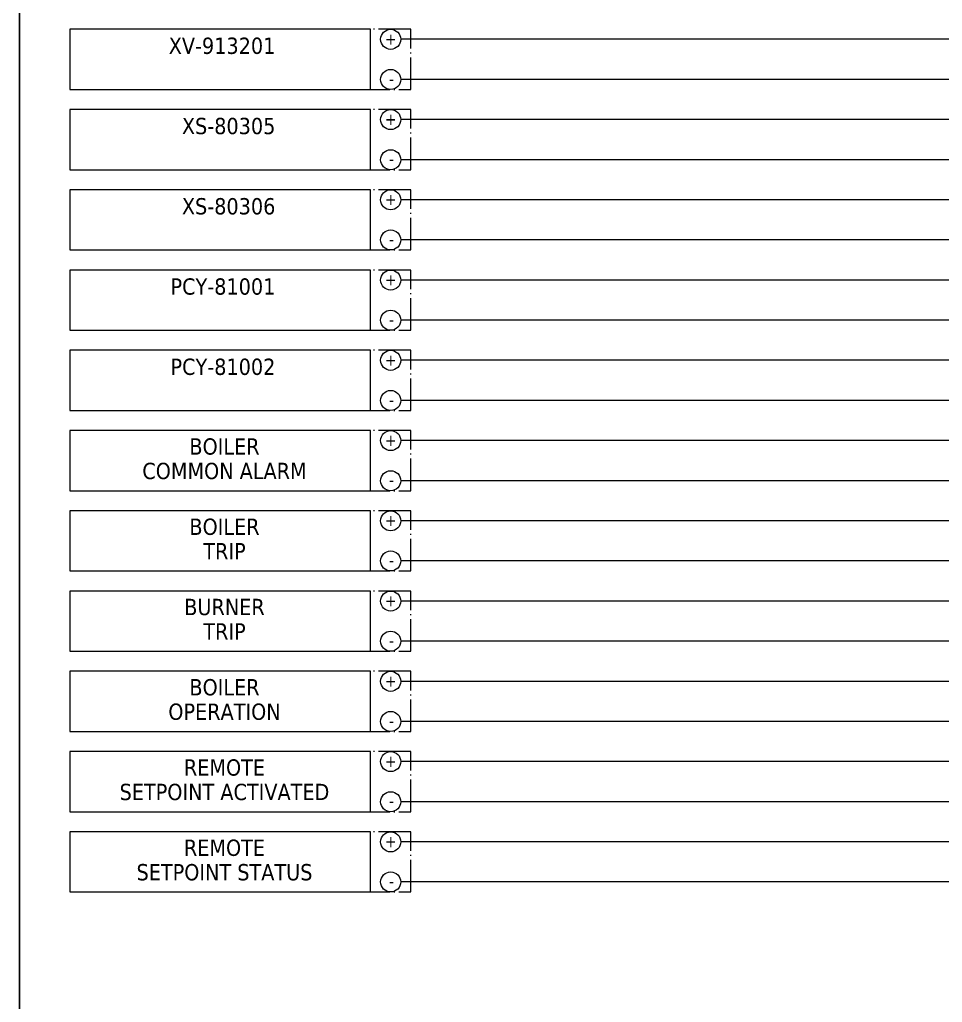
# Model space of a CAD drawing. Header units: millimetres. Extents: x 0 to 1792788, y -13 to 262234.
# Drawn here: x 0 to 92, y 101 to 199 of the extents above; entities that cross this region are included whole.
import ezdxf
from ezdxf.enums import TextEntityAlignment as Align

# ---------------------------------------------------------------- set-up
doc = ezdxf.new("R2010")
doc.units = ezdxf.units.MM
doc.linetypes.add('EPL_DASHDOT', pattern=[1, 0.8, -0.1, 0, -0.1])
for name, color, linetype, lineweight in [('EPLAN201', 7, 'Continuous', 35), ('EPLAN302', 5, 'Continuous', 25), ('EPLAN305', 5, 'Continuous', 25), ('EPLAN307', 134, 'EPL_DASHDOT', 25), ('EPLAN311', 7, 'Continuous', 25), ('EPLAN400', 5, 'Continuous', 35), ('EPLAN420', 7, 'Continuous', 35), ('EPLAN421', 5, 'Continuous', 35), ('EPLAN440', 73, 'Continuous', 35), ('EPLAN451', 7, 'Continuous', 35), ('EPLAN452', 7, 'Continuous', 35), ('EPLAN453', 7, 'Continuous', 35), ('EPLAN500', 7, 'Continuous', 35), ('EPLAN501', 7, 'Continuous', 35), ('EPLAN502', 7, 'Continuous', 35), ('EPLAN503', 7, 'Continuous', 35), ('EPLAN504', 7, 'Continuous', 35)]:
    doc.layers.add(name, color=color, linetype=linetype, lineweight=lineweight)
doc.styles.add('Tahoma', font='')
doc.styles.get('Tahoma').set_extended_font_data('Tahoma')

# ---------------------------------------------------------------- blocks, each defined once
blk = doc.blocks.new('EPLFRAME')
at = {"layer": 'EPLAN201', "linetype": 'Continuous', "lineweight": 35, "ltscale": 4}
blk.add_lwpolyline([(0, 0), (420, 0), (420, 297), (0, 297)], close=True, dxfattribs=at)
at = {"layer": 'EPLAN451', "color": 7, "style": 'Tahoma'}
for tag, p, height in [('14_10014', (101, 12), 2.257), ('14_10015', (185, 12), 2.257), ('14_10011', (101, 5), 2.257), ('14_10013', (332, 5), 1.625), ('14_10151', (73, 1), 1.625), ('14_10300', (415, 1), 1.625)]:
    blk.add_attdef(tag, p, '', height=height, dxfattribs=at)
blk.add_attdef('4_25020', text='', height=1.625, dxfattribs=at).set_placement((413, 1), align=Align.RIGHT)
at = {"layer": 'EPLAN452', "color": 7, "style": 'Tahoma'}
for tag, p, height in [('4_11041', (1, 17), 2.257), ('4_11071[1]', (1, 13), 1.625), ('4_11074[1]', (21, 13), 1.625), ('4_11070[1]', (41, 13), 1.625), ('4_11024', (73, 13), 1.625), ('4_11011', (231, 12), 2.257), ('4_11030', (301, 12), 2.257), ('4_20132_1001', (374, 13), 1.625), ('4_11071[2]', (1, 9), 1.625), ('4_11074[2]', (21, 9), 1.625), ('4_11070[2]', (41, 9), 1.625), ('4_11022', (73, 9), 1.625), ('4_20134_1001', (374, 9), 1.625), ('4_11071[3]', (1, 5), 1.625), ('4_11074[3]', (21, 5), 1.625), ('4_11070[3]', (41, 5), 1.625), ('4_11080', (73, 5), 1.625), ('4_11059', (301, 5), 1.625)]:
    blk.add_attdef(tag, p, '', height=height, dxfattribs=at)
for tag, height, p in [('4_11040', 2.257, (419, 17)), ('4_11000', 1.625, (419, 5)), ('4_11085', 1.625, (141, 1)), ('4_11086', 1.625, (183, 1))]:
    blk.add_attdef(tag, text='', height=height, dxfattribs=at).set_placement(p, align=Align.RIGHT)
at = {"layer": 'EPLAN453', "color": 7, "style": 'Tahoma'}
for tag, p in [('53_19005_1', (21, 293)), ('53_19005', (63, 293)), ('53_19005_8', (105, 293)), ('53_19005_6', (147, 293)), ('53_19005_7', (189, 293)), ('53_19005_9', (231, 293)), ('53_19005_3', (273, 293)), ('53_19005_2', (315, 293)), ('53_19005_4', (357, 293)), ('53_19005_5', (399, 293))]:
    blk.add_attdef(tag, text='', height=1.355, dxfattribs=at).set_placement(p, align=Align.BOTTOM_CENTER)
blk = doc.blocks.new('EPLSYM_LibrarySPECIAL_Symbol17_Variant3_Placement1')
at = {"layer": 'EPLAN302', "lineweight": 25, "ltscale": 4}
blk.add_line((4, 0), (1, 0), dxfattribs=at)
blk.add_circle((0, 0), 1, dxfattribs=at)
at = {"layer": 'EPLAN420', "color": 7, "style": 'Tahoma'}
blk.add_attdef('17_20036', text='', height=1.6254, dxfattribs=at).set_placement((-1.5, -0.16254), align=Align.MIDDLE_RIGHT)
at = {"layer": 'EPLAN421', "color": 5, "style": 'Tahoma'}
blk.add_attdef('17_20039', text='', height=1.1739, dxfattribs=at).set_placement((3, 1), align=Align.BOTTOM_RIGHT)
blk = doc.blocks.new('EPLSYM_LibrarySPECIAL_Symbol0_Variant0_Placement1_32')
at = {"layer": 'EPLAN305', "lineweight": 25, "ltscale": 4}
blk.add_lwpolyline([(0, -6), (30, -6), (30, 0), (0, 0)], close=True, dxfattribs=at)
at = {"layer": 'EPLAN440', "color": 73, "style": 'Tahoma'}
blk.add_attdef('17_20300', text='', height=1.6254, dxfattribs=at).set_placement((-1.5, -4.57508), align=Align.TOP_RIGHT)
at = {"layer": 'EPLAN500', "color": 7, "style": 'Tahoma'}
blk.add_attdef('17_20027', text='', height=1.6254, dxfattribs=at).set_placement((-1.5, -7.27508), align=Align.TOP_RIGHT)
at = {"layer": 'EPLAN501', "color": 7, "style": 'Tahoma'}
blk.add_attdef('17_20011', text='', height=1.6254, dxfattribs=at).set_placement((-1.5, -12.67508), align=Align.TOP_RIGHT)
at = {"layer": 'EPLAN502', "color": 7, "style": 'Tahoma'}
blk.add_attdef('17_20025', text='', height=1.6254, dxfattribs=at).set_placement((-1.5, -15.37508), align=Align.TOP_RIGHT)
at = {"layer": 'EPLAN503', "color": 7, "style": 'Tahoma'}
blk.add_attdef('17_20024', text='', height=1.6254, dxfattribs=at).set_placement((-1.5, -18.07508), align=Align.TOP_RIGHT)
at = {"layer": 'EPLAN504', "color": 7, "style": 'Tahoma'}
blk.add_attdef('17_20901[1]', text='', height=1.6254, dxfattribs=at).set_placement((-1.5, -9.97508), align=Align.TOP_RIGHT)
blk = doc.blocks.new('EPLSYM_LibrarySPECIAL_Symbol2_Variant0_Placement1_32')
at = {"layer": 'EPLAN307', "lineweight": 25, "ltscale": 4}
blk.add_lwpolyline([(0, -6), (34, -6), (34, 0), (0, 0)], close=True, dxfattribs=at)
at = {"layer": 'EPLAN400', "color": 5, "style": 'Tahoma'}
blk.add_attdef('88_20010', text='', height=2.2575, dxfattribs=at).set_placement((-1.5, -0.9515), align=Align.TOP_RIGHT)
at = {"layer": 'EPLAN500', "color": 7, "style": 'Tahoma'}
blk.add_attdef('88_20027', text='', height=1.6254, dxfattribs=at).set_placement((-1.5, -4.57508), align=Align.TOP_RIGHT)
at = {"layer": 'EPLAN501', "color": 7, "style": 'Tahoma'}
blk.add_attdef('88_20011', text='', height=1.6254, dxfattribs=at).set_placement((-1.5, -9.97508), align=Align.TOP_RIGHT)
at = {"layer": 'EPLAN502', "color": 7, "style": 'Tahoma'}
blk.add_attdef('88_20025', text='', height=1.6254, dxfattribs=at).set_placement((-1.5, -12.67508), align=Align.TOP_RIGHT)
at = {"layer": 'EPLAN503', "color": 7, "style": 'Tahoma'}
blk.add_attdef('88_20024', text='', height=1.6254, dxfattribs=at).set_placement((-1.5, -15.37508), align=Align.TOP_RIGHT)
at = {"layer": 'EPLAN504', "color": 7, "style": 'Tahoma'}
blk.add_attdef('88_20901[1]', text='', height=1.6254, dxfattribs=at).set_placement((-1.5, -7.27508), align=Align.TOP_RIGHT)
blk = doc.blocks.new('EPLSYM_LibrarySPECIAL_Symbol0_Variant0_Placement1_33')
at = {"layer": 'EPLAN305', "lineweight": 25, "ltscale": 4}
blk.add_lwpolyline([(0, -6), (30, -6), (30, 0), (0, 0)], close=True, dxfattribs=at)
at = {"layer": 'EPLAN440', "color": 73, "style": 'Tahoma'}
blk.add_attdef('17_20300', text='', height=1.6254, dxfattribs=at).set_placement((-1.5, -4.57508), align=Align.TOP_RIGHT)
at = {"layer": 'EPLAN500', "color": 7, "style": 'Tahoma'}
blk.add_attdef('17_20027', text='', height=1.6254, dxfattribs=at).set_placement((-1.5, -7.27508), align=Align.TOP_RIGHT)
at = {"layer": 'EPLAN501', "color": 7, "style": 'Tahoma'}
blk.add_attdef('17_20011', text='', height=1.6254, dxfattribs=at).set_placement((-1.5, -12.67508), align=Align.TOP_RIGHT)
at = {"layer": 'EPLAN502', "color": 7, "style": 'Tahoma'}
blk.add_attdef('17_20025', text='', height=1.6254, dxfattribs=at).set_placement((-1.5, -15.37508), align=Align.TOP_RIGHT)
at = {"layer": 'EPLAN503', "color": 7, "style": 'Tahoma'}
blk.add_attdef('17_20024', text='', height=1.6254, dxfattribs=at).set_placement((-1.5, -18.07508), align=Align.TOP_RIGHT)
at = {"layer": 'EPLAN504', "color": 7, "style": 'Tahoma'}
blk.add_attdef('17_20901[1]', text='', height=1.6254, dxfattribs=at).set_placement((-1.5, -9.97508), align=Align.TOP_RIGHT)
blk = doc.blocks.new('EPLSYM_LibrarySPECIAL_Symbol2_Variant0_Placement1_33')
at = {"layer": 'EPLAN307', "lineweight": 25, "ltscale": 4}
blk.add_lwpolyline([(0, -6), (34, -6), (34, 0), (0, 0)], close=True, dxfattribs=at)
at = {"layer": 'EPLAN400', "color": 5, "style": 'Tahoma'}
blk.add_attdef('88_20010', text='', height=2.2575, dxfattribs=at).set_placement((-1.5, -0.9515), align=Align.TOP_RIGHT)
at = {"layer": 'EPLAN500', "color": 7, "style": 'Tahoma'}
blk.add_attdef('88_20027', text='', height=1.6254, dxfattribs=at).set_placement((-1.5, -4.57508), align=Align.TOP_RIGHT)
at = {"layer": 'EPLAN501', "color": 7, "style": 'Tahoma'}
blk.add_attdef('88_20011', text='', height=1.6254, dxfattribs=at).set_placement((-1.5, -9.97508), align=Align.TOP_RIGHT)
at = {"layer": 'EPLAN502', "color": 7, "style": 'Tahoma'}
blk.add_attdef('88_20025', text='', height=1.6254, dxfattribs=at).set_placement((-1.5, -12.67508), align=Align.TOP_RIGHT)
at = {"layer": 'EPLAN503', "color": 7, "style": 'Tahoma'}
blk.add_attdef('88_20024', text='', height=1.6254, dxfattribs=at).set_placement((-1.5, -15.37508), align=Align.TOP_RIGHT)
at = {"layer": 'EPLAN504', "color": 7, "style": 'Tahoma'}
blk.add_attdef('88_20901[1]', text='', height=1.6254, dxfattribs=at).set_placement((-1.5, -7.27508), align=Align.TOP_RIGHT)
blk = doc.blocks.new('EPLSYM_LibrarySPECIAL_Symbol0_Variant0_Placement1_34')
at = {"layer": 'EPLAN305', "lineweight": 25, "ltscale": 4}
blk.add_lwpolyline([(0, -6), (30, -6), (30, 0), (0, 0)], close=True, dxfattribs=at)
at = {"layer": 'EPLAN440', "color": 73, "style": 'Tahoma'}
blk.add_attdef('17_20300', text='', height=1.6254, dxfattribs=at).set_placement((-1.5, -4.57508), align=Align.TOP_RIGHT)
at = {"layer": 'EPLAN500', "color": 7, "style": 'Tahoma'}
blk.add_attdef('17_20027', text='', height=1.6254, dxfattribs=at).set_placement((-1.5, -7.27508), align=Align.TOP_RIGHT)
at = {"layer": 'EPLAN501', "color": 7, "style": 'Tahoma'}
blk.add_attdef('17_20011', text='', height=1.6254, dxfattribs=at).set_placement((-1.5, -12.67508), align=Align.TOP_RIGHT)
at = {"layer": 'EPLAN502', "color": 7, "style": 'Tahoma'}
blk.add_attdef('17_20025', text='', height=1.6254, dxfattribs=at).set_placement((-1.5, -15.37508), align=Align.TOP_RIGHT)
at = {"layer": 'EPLAN503', "color": 7, "style": 'Tahoma'}
blk.add_attdef('17_20024', text='', height=1.6254, dxfattribs=at).set_placement((-1.5, -18.07508), align=Align.TOP_RIGHT)
at = {"layer": 'EPLAN504', "color": 7, "style": 'Tahoma'}
blk.add_attdef('17_20901[1]', text='', height=1.6254, dxfattribs=at).set_placement((-1.5, -9.97508), align=Align.TOP_RIGHT)
blk = doc.blocks.new('EPLSYM_LibrarySPECIAL_Symbol2_Variant0_Placement1_34')
at = {"layer": 'EPLAN307', "lineweight": 25, "ltscale": 4}
blk.add_lwpolyline([(0, -6), (34, -6), (34, 0), (0, 0)], close=True, dxfattribs=at)
at = {"layer": 'EPLAN400', "color": 5, "style": 'Tahoma'}
blk.add_attdef('88_20010', text='', height=2.2575, dxfattribs=at).set_placement((-1.5, -0.9515), align=Align.TOP_RIGHT)
at = {"layer": 'EPLAN500', "color": 7, "style": 'Tahoma'}
blk.add_attdef('88_20027', text='', height=1.6254, dxfattribs=at).set_placement((-1.5, -4.57508), align=Align.TOP_RIGHT)
at = {"layer": 'EPLAN501', "color": 7, "style": 'Tahoma'}
blk.add_attdef('88_20011', text='', height=1.6254, dxfattribs=at).set_placement((-1.5, -9.97508), align=Align.TOP_RIGHT)
at = {"layer": 'EPLAN502', "color": 7, "style": 'Tahoma'}
blk.add_attdef('88_20025', text='', height=1.6254, dxfattribs=at).set_placement((-1.5, -12.67508), align=Align.TOP_RIGHT)
at = {"layer": 'EPLAN503', "color": 7, "style": 'Tahoma'}
blk.add_attdef('88_20024', text='', height=1.6254, dxfattribs=at).set_placement((-1.5, -15.37508), align=Align.TOP_RIGHT)
at = {"layer": 'EPLAN504', "color": 7, "style": 'Tahoma'}
blk.add_attdef('88_20901[1]', text='', height=1.6254, dxfattribs=at).set_placement((-1.5, -7.27508), align=Align.TOP_RIGHT)
blk = doc.blocks.new('EPLSYM_LibrarySPECIAL_Symbol0_Variant0_Placement1_35')
at = {"layer": 'EPLAN305', "lineweight": 25, "ltscale": 4}
blk.add_lwpolyline([(0, -6), (30, -6), (30, 0), (0, 0)], close=True, dxfattribs=at)
at = {"layer": 'EPLAN440', "color": 73, "style": 'Tahoma'}
blk.add_attdef('17_20300', text='', height=1.6254, dxfattribs=at).set_placement((-1.5, -4.57508), align=Align.TOP_RIGHT)
at = {"layer": 'EPLAN500', "color": 7, "style": 'Tahoma'}
blk.add_attdef('17_20027', text='', height=1.6254, dxfattribs=at).set_placement((-1.5, -7.27508), align=Align.TOP_RIGHT)
at = {"layer": 'EPLAN501', "color": 7, "style": 'Tahoma'}
blk.add_attdef('17_20011', text='', height=1.6254, dxfattribs=at).set_placement((-1.5, -12.83762), align=Align.TOP_CENTER)
at = {"layer": 'EPLAN502', "color": 7, "style": 'Tahoma'}
blk.add_attdef('17_20025', text='', height=1.6254, dxfattribs=at).set_placement((-1.5, -15.37508), align=Align.TOP_RIGHT)
at = {"layer": 'EPLAN503', "color": 7, "style": 'Tahoma'}
blk.add_attdef('17_20024', text='', height=1.6254, dxfattribs=at).set_placement((-1.5, -18.07508), align=Align.TOP_RIGHT)
at = {"layer": 'EPLAN504', "color": 7, "style": 'Tahoma'}
blk.add_attdef('17_20901[1]', text='', height=1.6254, dxfattribs=at).set_placement((-1.5, -9.97508), align=Align.TOP_RIGHT)
blk = doc.blocks.new('EPLSYM_LibrarySPECIAL_Symbol2_Variant0_Placement1_35')
at = {"layer": 'EPLAN307', "lineweight": 25, "ltscale": 4}
blk.add_lwpolyline([(0, -6), (34, -6), (34, 0), (0, 0)], close=True, dxfattribs=at)
at = {"layer": 'EPLAN400', "color": 5, "style": 'Tahoma'}
blk.add_attdef('88_20010', text='', height=2.2575, dxfattribs=at).set_placement((-1.5, -0.9515), align=Align.TOP_RIGHT)
at = {"layer": 'EPLAN500', "color": 7, "style": 'Tahoma'}
blk.add_attdef('88_20027', text='', height=1.6254, dxfattribs=at).set_placement((-1.5, -4.57508), align=Align.TOP_RIGHT)
at = {"layer": 'EPLAN501', "color": 7, "style": 'Tahoma'}
blk.add_attdef('88_20011', text='', height=1.6254, dxfattribs=at).set_placement((-1.5, -9.97508), align=Align.TOP_RIGHT)
at = {"layer": 'EPLAN502', "color": 7, "style": 'Tahoma'}
blk.add_attdef('88_20025', text='', height=1.6254, dxfattribs=at).set_placement((-1.5, -12.67508), align=Align.TOP_RIGHT)
at = {"layer": 'EPLAN503', "color": 7, "style": 'Tahoma'}
blk.add_attdef('88_20024', text='', height=1.6254, dxfattribs=at).set_placement((-1.5, -15.37508), align=Align.TOP_RIGHT)
at = {"layer": 'EPLAN504', "color": 7, "style": 'Tahoma'}
blk.add_attdef('88_20901[1]', text='', height=1.6254, dxfattribs=at).set_placement((-1.5, -7.27508), align=Align.TOP_RIGHT)
blk = doc.blocks.new('EPLSYM_LibrarySPECIAL_Symbol0_Variant0_Placement1_36')
at = {"layer": 'EPLAN305', "lineweight": 25, "ltscale": 4}
blk.add_lwpolyline([(0, -6), (30, -6), (30, 0), (0, 0)], close=True, dxfattribs=at)
at = {"layer": 'EPLAN440', "color": 73, "style": 'Tahoma'}
blk.add_attdef('17_20300', text='', height=1.6254, dxfattribs=at).set_placement((-1.5, -4.57508), align=Align.TOP_RIGHT)
at = {"layer": 'EPLAN500', "color": 7, "style": 'Tahoma'}
blk.add_attdef('17_20027', text='', height=1.6254, dxfattribs=at).set_placement((-1.5, -7.27508), align=Align.TOP_RIGHT)
at = {"layer": 'EPLAN501', "color": 7, "style": 'Tahoma'}
blk.add_attdef('17_20011', text='', height=1.6254, dxfattribs=at).set_placement((-1.5, -12.83762), align=Align.TOP_CENTER)
at = {"layer": 'EPLAN502', "color": 7, "style": 'Tahoma'}
blk.add_attdef('17_20025', text='', height=1.6254, dxfattribs=at).set_placement((-1.5, -15.37508), align=Align.TOP_RIGHT)
at = {"layer": 'EPLAN503', "color": 7, "style": 'Tahoma'}
blk.add_attdef('17_20024', text='', height=1.6254, dxfattribs=at).set_placement((-1.5, -18.07508), align=Align.TOP_RIGHT)
at = {"layer": 'EPLAN504', "color": 7, "style": 'Tahoma'}
blk.add_attdef('17_20901[1]', text='', height=1.6254, dxfattribs=at).set_placement((-1.5, -9.97508), align=Align.TOP_RIGHT)
blk = doc.blocks.new('EPLSYM_LibrarySPECIAL_Symbol2_Variant0_Placement1_36')
at = {"layer": 'EPLAN307', "lineweight": 25, "ltscale": 4}
blk.add_lwpolyline([(0, -6), (34, -6), (34, 0), (0, 0)], close=True, dxfattribs=at)
at = {"layer": 'EPLAN400', "color": 5, "style": 'Tahoma'}
blk.add_attdef('88_20010', text='', height=2.2575, dxfattribs=at).set_placement((-1.5, -0.9515), align=Align.TOP_RIGHT)
at = {"layer": 'EPLAN500', "color": 7, "style": 'Tahoma'}
blk.add_attdef('88_20027', text='', height=1.6254, dxfattribs=at).set_placement((-1.5, -4.57508), align=Align.TOP_RIGHT)
at = {"layer": 'EPLAN501', "color": 7, "style": 'Tahoma'}
blk.add_attdef('88_20011', text='', height=1.6254, dxfattribs=at).set_placement((-1.5, -9.97508), align=Align.TOP_RIGHT)
at = {"layer": 'EPLAN502', "color": 7, "style": 'Tahoma'}
blk.add_attdef('88_20025', text='', height=1.6254, dxfattribs=at).set_placement((-1.5, -12.67508), align=Align.TOP_RIGHT)
at = {"layer": 'EPLAN503', "color": 7, "style": 'Tahoma'}
blk.add_attdef('88_20024', text='', height=1.6254, dxfattribs=at).set_placement((-1.5, -15.37508), align=Align.TOP_RIGHT)
at = {"layer": 'EPLAN504', "color": 7, "style": 'Tahoma'}
blk.add_attdef('88_20901[1]', text='', height=1.6254, dxfattribs=at).set_placement((-1.5, -7.27508), align=Align.TOP_RIGHT)
blk = doc.blocks.new('EPLSYM_LibrarySPECIAL_Symbol0_Variant0_Placement1_37')
at = {"layer": 'EPLAN305', "lineweight": 25, "ltscale": 4}
blk.add_lwpolyline([(0, -6), (30, -6), (30, 0), (0, 0)], close=True, dxfattribs=at)
at = {"layer": 'EPLAN440', "color": 73, "style": 'Tahoma'}
blk.add_attdef('17_20300', text='', height=1.6254, dxfattribs=at).set_placement((-1.5, -4.57508), align=Align.TOP_RIGHT)
at = {"layer": 'EPLAN500', "color": 7, "style": 'Tahoma'}
blk.add_attdef('17_20027', text='', height=1.6254, dxfattribs=at).set_placement((-1.5, -7.27508), align=Align.TOP_RIGHT)
at = {"layer": 'EPLAN501', "color": 7, "style": 'Tahoma'}
blk.add_attdef('17_20011', text='', height=1.6254, dxfattribs=at).set_placement((-1.5, -12.83762), align=Align.TOP_CENTER)
at = {"layer": 'EPLAN502', "color": 7, "style": 'Tahoma'}
blk.add_attdef('17_20025', text='', height=1.6254, dxfattribs=at).set_placement((-1.5, -15.37508), align=Align.TOP_RIGHT)
at = {"layer": 'EPLAN503', "color": 7, "style": 'Tahoma'}
blk.add_attdef('17_20024', text='', height=1.6254, dxfattribs=at).set_placement((-1.5, -18.07508), align=Align.TOP_RIGHT)
at = {"layer": 'EPLAN504', "color": 7, "style": 'Tahoma'}
blk.add_attdef('17_20901[1]', text='', height=1.6254, dxfattribs=at).set_placement((-1.5, -9.97508), align=Align.TOP_RIGHT)
blk = doc.blocks.new('EPLSYM_LibrarySPECIAL_Symbol2_Variant0_Placement1_37')
at = {"layer": 'EPLAN307', "lineweight": 25, "ltscale": 4}
blk.add_lwpolyline([(0, -6), (34, -6), (34, 0), (0, 0)], close=True, dxfattribs=at)
at = {"layer": 'EPLAN400', "color": 5, "style": 'Tahoma'}
blk.add_attdef('88_20010', text='', height=2.2575, dxfattribs=at).set_placement((-1.5, -0.9515), align=Align.TOP_RIGHT)
at = {"layer": 'EPLAN500', "color": 7, "style": 'Tahoma'}
blk.add_attdef('88_20027', text='', height=1.6254, dxfattribs=at).set_placement((-1.5, -4.57508), align=Align.TOP_RIGHT)
at = {"layer": 'EPLAN501', "color": 7, "style": 'Tahoma'}
blk.add_attdef('88_20011', text='', height=1.6254, dxfattribs=at).set_placement((-1.5, -9.97508), align=Align.TOP_RIGHT)
at = {"layer": 'EPLAN502', "color": 7, "style": 'Tahoma'}
blk.add_attdef('88_20025', text='', height=1.6254, dxfattribs=at).set_placement((-1.5, -12.67508), align=Align.TOP_RIGHT)
at = {"layer": 'EPLAN503', "color": 7, "style": 'Tahoma'}
blk.add_attdef('88_20024', text='', height=1.6254, dxfattribs=at).set_placement((-1.5, -15.37508), align=Align.TOP_RIGHT)
at = {"layer": 'EPLAN504', "color": 7, "style": 'Tahoma'}
blk.add_attdef('88_20901[1]', text='', height=1.6254, dxfattribs=at).set_placement((-1.5, -7.27508), align=Align.TOP_RIGHT)
blk = doc.blocks.new('EPLSYM_LibrarySPECIAL_Symbol0_Variant0_Placement1_38')
at = {"layer": 'EPLAN305', "lineweight": 25, "ltscale": 4}
blk.add_lwpolyline([(0, -6), (30, -6), (30, 0), (0, 0)], close=True, dxfattribs=at)
at = {"layer": 'EPLAN440', "color": 73, "style": 'Tahoma'}
blk.add_attdef('17_20300', text='', height=1.6254, dxfattribs=at).set_placement((-1.5, -4.57508), align=Align.TOP_RIGHT)
at = {"layer": 'EPLAN500', "color": 7, "style": 'Tahoma'}
blk.add_attdef('17_20027', text='', height=1.6254, dxfattribs=at).set_placement((-1.5, -7.27508), align=Align.TOP_RIGHT)
at = {"layer": 'EPLAN501', "color": 7, "style": 'Tahoma'}
blk.add_attdef('17_20011', text='', height=1.6254, dxfattribs=at).set_placement((-1.5, -12.83762), align=Align.TOP_CENTER)
at = {"layer": 'EPLAN502', "color": 7, "style": 'Tahoma'}
blk.add_attdef('17_20025', text='', height=1.6254, dxfattribs=at).set_placement((-1.5, -15.37508), align=Align.TOP_RIGHT)
at = {"layer": 'EPLAN503', "color": 7, "style": 'Tahoma'}
blk.add_attdef('17_20024', text='', height=1.6254, dxfattribs=at).set_placement((-1.5, -18.07508), align=Align.TOP_RIGHT)
at = {"layer": 'EPLAN504', "color": 7, "style": 'Tahoma'}
blk.add_attdef('17_20901[1]', text='', height=1.6254, dxfattribs=at).set_placement((-1.5, -9.97508), align=Align.TOP_RIGHT)
blk = doc.blocks.new('EPLSYM_LibrarySPECIAL_Symbol2_Variant0_Placement1_38')
at = {"layer": 'EPLAN307', "lineweight": 25, "ltscale": 4}
blk.add_lwpolyline([(0, -6), (34, -6), (34, 0), (0, 0)], close=True, dxfattribs=at)
at = {"layer": 'EPLAN400', "color": 5, "style": 'Tahoma'}
blk.add_attdef('88_20010', text='', height=2.2575, dxfattribs=at).set_placement((-1.5, -0.9515), align=Align.TOP_RIGHT)
at = {"layer": 'EPLAN500', "color": 7, "style": 'Tahoma'}
blk.add_attdef('88_20027', text='', height=1.6254, dxfattribs=at).set_placement((-1.5, -4.57508), align=Align.TOP_RIGHT)
at = {"layer": 'EPLAN501', "color": 7, "style": 'Tahoma'}
blk.add_attdef('88_20011', text='', height=1.6254, dxfattribs=at).set_placement((-1.5, -9.97508), align=Align.TOP_RIGHT)
at = {"layer": 'EPLAN502', "color": 7, "style": 'Tahoma'}
blk.add_attdef('88_20025', text='', height=1.6254, dxfattribs=at).set_placement((-1.5, -12.67508), align=Align.TOP_RIGHT)
at = {"layer": 'EPLAN503', "color": 7, "style": 'Tahoma'}
blk.add_attdef('88_20024', text='', height=1.6254, dxfattribs=at).set_placement((-1.5, -15.37508), align=Align.TOP_RIGHT)
at = {"layer": 'EPLAN504', "color": 7, "style": 'Tahoma'}
blk.add_attdef('88_20901[1]', text='', height=1.6254, dxfattribs=at).set_placement((-1.5, -7.27508), align=Align.TOP_RIGHT)
blk = doc.blocks.new('EPLSYM_LibrarySPECIAL_Symbol0_Variant0_Placement1_39')
at = {"layer": 'EPLAN305', "lineweight": 25, "ltscale": 4}
blk.add_lwpolyline([(0, -6), (30, -6), (30, 0), (0, 0)], close=True, dxfattribs=at)
at = {"layer": 'EPLAN440', "color": 73, "style": 'Tahoma'}
blk.add_attdef('17_20300', text='', height=1.6254, dxfattribs=at).set_placement((-1.5, -4.57508), align=Align.TOP_RIGHT)
at = {"layer": 'EPLAN500', "color": 7, "style": 'Tahoma'}
blk.add_attdef('17_20027', text='', height=1.6254, dxfattribs=at).set_placement((-1.5, -7.27508), align=Align.TOP_RIGHT)
at = {"layer": 'EPLAN501', "color": 7, "style": 'Tahoma'}
blk.add_attdef('17_20011', text='', height=1.6254, dxfattribs=at).set_placement((-1.5, -12.83762), align=Align.TOP_CENTER)
at = {"layer": 'EPLAN502', "color": 7, "style": 'Tahoma'}
blk.add_attdef('17_20025', text='', height=1.6254, dxfattribs=at).set_placement((-1.5, -15.37508), align=Align.TOP_RIGHT)
at = {"layer": 'EPLAN503', "color": 7, "style": 'Tahoma'}
blk.add_attdef('17_20024', text='', height=1.6254, dxfattribs=at).set_placement((-1.5, -18.07508), align=Align.TOP_RIGHT)
at = {"layer": 'EPLAN504', "color": 7, "style": 'Tahoma'}
blk.add_attdef('17_20901[1]', text='', height=1.6254, dxfattribs=at).set_placement((-1.5, -9.97508), align=Align.TOP_RIGHT)
blk = doc.blocks.new('EPLSYM_LibrarySPECIAL_Symbol2_Variant0_Placement1_39')
at = {"layer": 'EPLAN307', "lineweight": 25, "ltscale": 4}
blk.add_lwpolyline([(0, -6), (34, -6), (34, 0), (0, 0)], close=True, dxfattribs=at)
at = {"layer": 'EPLAN400', "color": 5, "style": 'Tahoma'}
blk.add_attdef('88_20010', text='', height=2.2575, dxfattribs=at).set_placement((-1.5, -0.9515), align=Align.TOP_RIGHT)
at = {"layer": 'EPLAN500', "color": 7, "style": 'Tahoma'}
blk.add_attdef('88_20027', text='', height=1.6254, dxfattribs=at).set_placement((-1.5, -4.57508), align=Align.TOP_RIGHT)
at = {"layer": 'EPLAN501', "color": 7, "style": 'Tahoma'}
blk.add_attdef('88_20011', text='', height=1.6254, dxfattribs=at).set_placement((-1.5, -9.97508), align=Align.TOP_RIGHT)
at = {"layer": 'EPLAN502', "color": 7, "style": 'Tahoma'}
blk.add_attdef('88_20025', text='', height=1.6254, dxfattribs=at).set_placement((-1.5, -12.67508), align=Align.TOP_RIGHT)
at = {"layer": 'EPLAN503', "color": 7, "style": 'Tahoma'}
blk.add_attdef('88_20024', text='', height=1.6254, dxfattribs=at).set_placement((-1.5, -15.37508), align=Align.TOP_RIGHT)
at = {"layer": 'EPLAN504', "color": 7, "style": 'Tahoma'}
blk.add_attdef('88_20901[1]', text='', height=1.6254, dxfattribs=at).set_placement((-1.5, -7.27508), align=Align.TOP_RIGHT)
blk = doc.blocks.new('EPLSYM_LibrarySPECIAL_Symbol0_Variant0_Placement1_40')
at = {"layer": 'EPLAN305', "lineweight": 25, "ltscale": 4}
blk.add_lwpolyline([(0, -6), (30, -6), (30, 0), (0, 0)], close=True, dxfattribs=at)
at = {"layer": 'EPLAN440', "color": 73, "style": 'Tahoma'}
blk.add_attdef('17_20300', text='', height=1.6254, dxfattribs=at).set_placement((-1.5, -4.57508), align=Align.TOP_RIGHT)
at = {"layer": 'EPLAN500', "color": 7, "style": 'Tahoma'}
blk.add_attdef('17_20027', text='', height=1.6254, dxfattribs=at).set_placement((-1.5, -7.27508), align=Align.TOP_RIGHT)
at = {"layer": 'EPLAN501', "color": 7, "style": 'Tahoma'}
blk.add_attdef('17_20011', text='', height=1.6254, dxfattribs=at).set_placement((-1.5, -12.83762), align=Align.TOP_CENTER)
at = {"layer": 'EPLAN502', "color": 7, "style": 'Tahoma'}
blk.add_attdef('17_20025', text='', height=1.6254, dxfattribs=at).set_placement((-1.5, -15.37508), align=Align.TOP_RIGHT)
at = {"layer": 'EPLAN503', "color": 7, "style": 'Tahoma'}
blk.add_attdef('17_20024', text='', height=1.6254, dxfattribs=at).set_placement((-1.5, -18.07508), align=Align.TOP_RIGHT)
at = {"layer": 'EPLAN504', "color": 7, "style": 'Tahoma'}
blk.add_attdef('17_20901[1]', text='', height=1.6254, dxfattribs=at).set_placement((-1.5, -9.97508), align=Align.TOP_RIGHT)
blk = doc.blocks.new('EPLSYM_LibrarySPECIAL_Symbol2_Variant0_Placement1_40')
at = {"layer": 'EPLAN307', "lineweight": 25, "ltscale": 4}
blk.add_lwpolyline([(0, -6), (34, -6), (34, 0), (0, 0)], close=True, dxfattribs=at)
at = {"layer": 'EPLAN400', "color": 5, "style": 'Tahoma'}
blk.add_attdef('88_20010', text='', height=2.2575, dxfattribs=at).set_placement((-1.5, -0.9515), align=Align.TOP_RIGHT)
at = {"layer": 'EPLAN500', "color": 7, "style": 'Tahoma'}
blk.add_attdef('88_20027', text='', height=1.6254, dxfattribs=at).set_placement((-1.5, -4.57508), align=Align.TOP_RIGHT)
at = {"layer": 'EPLAN501', "color": 7, "style": 'Tahoma'}
blk.add_attdef('88_20011', text='', height=1.6254, dxfattribs=at).set_placement((-1.5, -9.97508), align=Align.TOP_RIGHT)
at = {"layer": 'EPLAN502', "color": 7, "style": 'Tahoma'}
blk.add_attdef('88_20025', text='', height=1.6254, dxfattribs=at).set_placement((-1.5, -12.67508), align=Align.TOP_RIGHT)
at = {"layer": 'EPLAN503', "color": 7, "style": 'Tahoma'}
blk.add_attdef('88_20024', text='', height=1.6254, dxfattribs=at).set_placement((-1.5, -15.37508), align=Align.TOP_RIGHT)
at = {"layer": 'EPLAN504', "color": 7, "style": 'Tahoma'}
blk.add_attdef('88_20901[1]', text='', height=1.6254, dxfattribs=at).set_placement((-1.5, -7.27508), align=Align.TOP_RIGHT)
blk = doc.blocks.new('EPLSYM_LibrarySPECIAL_Symbol0_Variant0_Placement1_41')
at = {"layer": 'EPLAN305', "lineweight": 25, "ltscale": 4}
blk.add_lwpolyline([(0, -6), (30, -6), (30, 0), (0, 0)], close=True, dxfattribs=at)
at = {"layer": 'EPLAN440', "color": 73, "style": 'Tahoma'}
blk.add_attdef('17_20300', text='', height=1.6254, dxfattribs=at).set_placement((-1.5, -4.57508), align=Align.TOP_RIGHT)
at = {"layer": 'EPLAN500', "color": 7, "style": 'Tahoma'}
blk.add_attdef('17_20027', text='', height=1.6254, dxfattribs=at).set_placement((-1.5, -7.27508), align=Align.TOP_RIGHT)
at = {"layer": 'EPLAN501', "color": 7, "style": 'Tahoma'}
blk.add_attdef('17_20011', text='', height=1.6254, dxfattribs=at).set_placement((-1.5, -12.67508), align=Align.TOP_RIGHT)
at = {"layer": 'EPLAN502', "color": 7, "style": 'Tahoma'}
blk.add_attdef('17_20025', text='', height=1.6254, dxfattribs=at).set_placement((-1.5, -15.37508), align=Align.TOP_RIGHT)
at = {"layer": 'EPLAN503', "color": 7, "style": 'Tahoma'}
blk.add_attdef('17_20024', text='', height=1.6254, dxfattribs=at).set_placement((-1.5, -18.07508), align=Align.TOP_RIGHT)
at = {"layer": 'EPLAN504', "color": 7, "style": 'Tahoma'}
blk.add_attdef('17_20901[1]', text='', height=1.6254, dxfattribs=at).set_placement((-1.5, -9.97508), align=Align.TOP_RIGHT)
blk = doc.blocks.new('EPLSYM_LibrarySPECIAL_Symbol2_Variant0_Placement1_41')
at = {"layer": 'EPLAN307', "lineweight": 25, "ltscale": 4}
blk.add_lwpolyline([(0, -6), (34, -6), (34, 0), (0, 0)], close=True, dxfattribs=at)
at = {"layer": 'EPLAN400', "color": 5, "style": 'Tahoma'}
blk.add_attdef('88_20010', text='', height=2.2575, dxfattribs=at).set_placement((-1.5, -0.9515), align=Align.TOP_RIGHT)
at = {"layer": 'EPLAN500', "color": 7, "style": 'Tahoma'}
blk.add_attdef('88_20027', text='', height=1.6254, dxfattribs=at).set_placement((-1.5, -4.57508), align=Align.TOP_RIGHT)
at = {"layer": 'EPLAN501', "color": 7, "style": 'Tahoma'}
blk.add_attdef('88_20011', text='', height=1.6254, dxfattribs=at).set_placement((-1.5, -9.97508), align=Align.TOP_RIGHT)
at = {"layer": 'EPLAN502', "color": 7, "style": 'Tahoma'}
blk.add_attdef('88_20025', text='', height=1.6254, dxfattribs=at).set_placement((-1.5, -12.67508), align=Align.TOP_RIGHT)
at = {"layer": 'EPLAN503', "color": 7, "style": 'Tahoma'}
blk.add_attdef('88_20024', text='', height=1.6254, dxfattribs=at).set_placement((-1.5, -15.37508), align=Align.TOP_RIGHT)
at = {"layer": 'EPLAN504', "color": 7, "style": 'Tahoma'}
blk.add_attdef('88_20901[1]', text='', height=1.6254, dxfattribs=at).set_placement((-1.5, -7.27508), align=Align.TOP_RIGHT)
blk = doc.blocks.new('EPLSYM_LibrarySPECIAL_Symbol0_Variant0_Placement1_42')
at = {"layer": 'EPLAN305', "lineweight": 25, "ltscale": 4}
blk.add_lwpolyline([(0, -6), (30, -6), (30, 0), (0, 0)], close=True, dxfattribs=at)
at = {"layer": 'EPLAN440', "color": 73, "style": 'Tahoma'}
blk.add_attdef('17_20300', text='', height=1.6254, dxfattribs=at).set_placement((-1.5, -4.57508), align=Align.TOP_RIGHT)
at = {"layer": 'EPLAN500', "color": 7, "style": 'Tahoma'}
blk.add_attdef('17_20027', text='', height=1.6254, dxfattribs=at).set_placement((-1.5, -7.27508), align=Align.TOP_RIGHT)
at = {"layer": 'EPLAN501', "color": 7, "style": 'Tahoma'}
blk.add_attdef('17_20011', text='', height=1.6254, dxfattribs=at).set_placement((-1.5, -12.67508), align=Align.TOP_RIGHT)
at = {"layer": 'EPLAN502', "color": 7, "style": 'Tahoma'}
blk.add_attdef('17_20025', text='', height=1.6254, dxfattribs=at).set_placement((-1.5, -15.37508), align=Align.TOP_RIGHT)
at = {"layer": 'EPLAN503', "color": 7, "style": 'Tahoma'}
blk.add_attdef('17_20024', text='', height=1.6254, dxfattribs=at).set_placement((-1.5, -18.07508), align=Align.TOP_RIGHT)
at = {"layer": 'EPLAN504', "color": 7, "style": 'Tahoma'}
blk.add_attdef('17_20901[1]', text='', height=1.6254, dxfattribs=at).set_placement((-1.5, -9.97508), align=Align.TOP_RIGHT)
blk = doc.blocks.new('EPLSYM_LibrarySPECIAL_Symbol2_Variant0_Placement1_42')
at = {"layer": 'EPLAN307', "lineweight": 25, "ltscale": 4}
blk.add_lwpolyline([(0, -6), (34, -6), (34, 0), (0, 0)], close=True, dxfattribs=at)
at = {"layer": 'EPLAN400', "color": 5, "style": 'Tahoma'}
blk.add_attdef('88_20010', text='', height=2.2575, dxfattribs=at).set_placement((-1.5, -0.9515), align=Align.TOP_RIGHT)
at = {"layer": 'EPLAN500', "color": 7, "style": 'Tahoma'}
blk.add_attdef('88_20027', text='', height=1.6254, dxfattribs=at).set_placement((-1.5, -4.57508), align=Align.TOP_RIGHT)
at = {"layer": 'EPLAN501', "color": 7, "style": 'Tahoma'}
blk.add_attdef('88_20011', text='', height=1.6254, dxfattribs=at).set_placement((-1.5, -9.97508), align=Align.TOP_RIGHT)
at = {"layer": 'EPLAN502', "color": 7, "style": 'Tahoma'}
blk.add_attdef('88_20025', text='', height=1.6254, dxfattribs=at).set_placement((-1.5, -12.67508), align=Align.TOP_RIGHT)
at = {"layer": 'EPLAN503', "color": 7, "style": 'Tahoma'}
blk.add_attdef('88_20024', text='', height=1.6254, dxfattribs=at).set_placement((-1.5, -15.37508), align=Align.TOP_RIGHT)
at = {"layer": 'EPLAN504', "color": 7, "style": 'Tahoma'}
blk.add_attdef('88_20901[1]', text='', height=1.6254, dxfattribs=at).set_placement((-1.5, -7.27508), align=Align.TOP_RIGHT)

msp = doc.modelspace()

# ---------------------------------------------------------------- linework, layer by layer
at = {"layer": 'EPLAN311', "ltscale": 4}
for p, q in [((165, 197), (39, 197)), ((165, 193), (39, 193)), ((165, 189), (39, 189)), ((165, 185), (39, 185)), ((165, 181), (39, 181)), ((165, 177), (39, 177)), ((165, 173), (39, 173)), ((165, 169), (39, 169)), ((165, 165), (39, 165)), ((165, 161), (39, 161)), ((165, 157), (39, 157)), ((165, 153), (39, 153)), ((165, 149), (39, 149)), ((165, 145), (39, 145)), ((165, 141), (39, 141)), ((165, 137), (39, 137)), ((165, 133), (39, 133)), ((165, 129), (39, 129)), ((165, 125), (39, 125)), ((165, 121), (39, 121)), ((165, 117), (39, 117)), ((165, 113), (39, 113))]:
    msp.add_line(p, q, dxfattribs=at)

# ---------------------------------------------------------------- block references
for name, p in [('EPLFRAME', (0, 0)), ('EPLSYM_LibrarySPECIAL_Symbol2_Variant0_Placement1_32', (5, 198)), ('EPLSYM_LibrarySPECIAL_Symbol2_Variant0_Placement1_33', (5, 190)), ('EPLSYM_LibrarySPECIAL_Symbol2_Variant0_Placement1_34', (5, 182)), ('EPLSYM_LibrarySPECIAL_Symbol2_Variant0_Placement1_41', (5, 174)), ('EPLSYM_LibrarySPECIAL_Symbol2_Variant0_Placement1_42', (5, 166)), ('EPLSYM_LibrarySPECIAL_Symbol2_Variant0_Placement1_35', (5, 158)), ('EPLSYM_LibrarySPECIAL_Symbol2_Variant0_Placement1_36', (5, 150)), ('EPLSYM_LibrarySPECIAL_Symbol2_Variant0_Placement1_37', (5, 142)), ('EPLSYM_LibrarySPECIAL_Symbol2_Variant0_Placement1_38', (5, 134)), ('EPLSYM_LibrarySPECIAL_Symbol2_Variant0_Placement1_39', (5, 126)), ('EPLSYM_LibrarySPECIAL_Symbol2_Variant0_Placement1_40', (5, 118))]:
    msp.add_blockref(name, p)
ref = msp.add_blockref('EPLSYM_LibrarySPECIAL_Symbol0_Variant0_Placement1_32', (5, 198))
ref.add_attrib('17_20011', 'XV-913201', dxfattribs={"layer": 'EPLAN501', "color": 7, "height": 1.6254, "style": 'Tahoma'}).set_placement((25.501, 197.172), align=Align.TOP_RIGHT)
ref = msp.add_blockref('EPLSYM_LibrarySPECIAL_Symbol17_Variant3_Placement1', (37, 197))
ref.add_attrib('17_20039', '+', dxfattribs={"layer": 'EPLAN421', "color": 5, "height": 1.174, "style": 'Tahoma'}).set_placement((37.591, 196.117), align=Align.BOTTOM_RIGHT)
ref = msp.add_blockref('EPLSYM_LibrarySPECIAL_Symbol17_Variant3_Placement1', (37, 193))
ref.add_attrib('17_20039', '-', dxfattribs={"layer": 'EPLAN421', "color": 5, "height": 1.174, "style": 'Tahoma'}).set_placement((37.316, 192.132), align=Align.BOTTOM_RIGHT)
ref = msp.add_blockref('EPLSYM_LibrarySPECIAL_Symbol0_Variant0_Placement1_33', (5, 190))
ref.add_attrib('17_20011', 'XS-80305', dxfattribs={"layer": 'EPLAN501', "color": 7, "height": 1.6254, "style": 'Tahoma'}).set_placement((25.501, 189.172), align=Align.TOP_RIGHT)
ref = msp.add_blockref('EPLSYM_LibrarySPECIAL_Symbol17_Variant3_Placement1', (37, 189))
ref.add_attrib('17_20039', '+', dxfattribs={"layer": 'EPLAN421', "color": 5, "height": 1.174, "style": 'Tahoma'}).set_placement((37.591, 188.117), align=Align.BOTTOM_RIGHT)
ref = msp.add_blockref('EPLSYM_LibrarySPECIAL_Symbol17_Variant3_Placement1', (37, 185))
ref.add_attrib('17_20039', '-', dxfattribs={"layer": 'EPLAN421', "color": 5, "height": 1.174, "style": 'Tahoma'}).set_placement((37.316, 184.132), align=Align.BOTTOM_RIGHT)
ref = msp.add_blockref('EPLSYM_LibrarySPECIAL_Symbol0_Variant0_Placement1_34', (5, 182))
ref.add_attrib('17_20011', 'XS-80306', dxfattribs={"layer": 'EPLAN501', "color": 7, "height": 1.6254, "style": 'Tahoma'}).set_placement((25.501, 181.172), align=Align.TOP_RIGHT)
ref = msp.add_blockref('EPLSYM_LibrarySPECIAL_Symbol17_Variant3_Placement1', (37, 181))
ref.add_attrib('17_20039', '+', dxfattribs={"layer": 'EPLAN421', "color": 5, "height": 1.174, "style": 'Tahoma'}).set_placement((37.591, 180.117), align=Align.BOTTOM_RIGHT)
ref = msp.add_blockref('EPLSYM_LibrarySPECIAL_Symbol17_Variant3_Placement1', (37, 177))
ref.add_attrib('17_20039', '-', dxfattribs={"layer": 'EPLAN421', "color": 5, "height": 1.174, "style": 'Tahoma'}).set_placement((37.316, 176.132), align=Align.BOTTOM_RIGHT)
ref = msp.add_blockref('EPLSYM_LibrarySPECIAL_Symbol0_Variant0_Placement1_41', (5, 174))
ref.add_attrib('17_20011', 'PCY-81001', dxfattribs={"layer": 'EPLAN501', "color": 7, "height": 1.6254, "style": 'Tahoma'}).set_placement((25.501, 173.172), align=Align.TOP_RIGHT)
ref = msp.add_blockref('EPLSYM_LibrarySPECIAL_Symbol17_Variant3_Placement1', (37, 173))
ref.add_attrib('17_20039', '+', dxfattribs={"layer": 'EPLAN421', "color": 5, "height": 1.174, "style": 'Tahoma'}).set_placement((37.591, 172.117), align=Align.BOTTOM_RIGHT)
ref = msp.add_blockref('EPLSYM_LibrarySPECIAL_Symbol17_Variant3_Placement1', (37, 169))
ref.add_attrib('17_20039', '-', dxfattribs={"layer": 'EPLAN421', "color": 5, "height": 1.174, "style": 'Tahoma'}).set_placement((37.316, 168.132), align=Align.BOTTOM_RIGHT)
ref = msp.add_blockref('EPLSYM_LibrarySPECIAL_Symbol0_Variant0_Placement1_42', (5, 166))
ref.add_attrib('17_20011', 'PCY-81002', dxfattribs={"layer": 'EPLAN501', "color": 7, "height": 1.6254, "style": 'Tahoma'}).set_placement((25.501, 165.172), align=Align.TOP_RIGHT)
ref = msp.add_blockref('EPLSYM_LibrarySPECIAL_Symbol17_Variant3_Placement1', (37, 165))
ref.add_attrib('17_20039', '+', dxfattribs={"layer": 'EPLAN421', "color": 5, "height": 1.174, "style": 'Tahoma'}).set_placement((37.591, 164.117), align=Align.BOTTOM_RIGHT)
ref = msp.add_blockref('EPLSYM_LibrarySPECIAL_Symbol17_Variant3_Placement1', (37, 161))
ref.add_attrib('17_20039', '-', dxfattribs={"layer": 'EPLAN421', "color": 5, "height": 1.174, "style": 'Tahoma'}).set_placement((37.316, 160.132), align=Align.BOTTOM_RIGHT)
ref = msp.add_blockref('EPLSYM_LibrarySPECIAL_Symbol0_Variant0_Placement1_35', (5, 158))
ref.add_attrib('17_20011', 'BOILER', dxfattribs={"layer": 'EPLAN501', "color": 7, "height": 1.6254, "style": 'Tahoma'}).set_placement((20.426, 157.225), align=Align.TOP_CENTER)
ref.add_attrib('17_20011/1', 'COMMON ALARM', dxfattribs={"layer": 'EPLAN501', "color": 7, "height": 1.6254, "style": 'Tahoma'}).set_placement((20.426, 154.787), align=Align.TOP_CENTER)
ref = msp.add_blockref('EPLSYM_LibrarySPECIAL_Symbol17_Variant3_Placement1', (37, 157))
ref.add_attrib('17_20039', '+', dxfattribs={"layer": 'EPLAN421', "color": 5, "height": 1.174, "style": 'Tahoma'}).set_placement((37.591, 156.117), align=Align.BOTTOM_RIGHT)
ref = msp.add_blockref('EPLSYM_LibrarySPECIAL_Symbol17_Variant3_Placement1', (37, 153))
ref.add_attrib('17_20039', '-', dxfattribs={"layer": 'EPLAN421', "color": 5, "height": 1.174, "style": 'Tahoma'}).set_placement((37.316, 152.132), align=Align.BOTTOM_RIGHT)
ref = msp.add_blockref('EPLSYM_LibrarySPECIAL_Symbol0_Variant0_Placement1_36', (5, 150))
ref.add_attrib('17_20011', 'BOILER', dxfattribs={"layer": 'EPLAN501', "color": 7, "height": 1.6254, "style": 'Tahoma'}).set_placement((20.426, 149.225), align=Align.TOP_CENTER)
ref.add_attrib('17_20011/1', 'TRIP', dxfattribs={"layer": 'EPLAN501', "color": 7, "height": 1.6254, "style": 'Tahoma'}).set_placement((20.426, 146.787), align=Align.TOP_CENTER)
ref = msp.add_blockref('EPLSYM_LibrarySPECIAL_Symbol17_Variant3_Placement1', (37, 149))
ref.add_attrib('17_20039', '+', dxfattribs={"layer": 'EPLAN421', "color": 5, "height": 1.174, "style": 'Tahoma'}).set_placement((37.591, 148.117), align=Align.BOTTOM_RIGHT)
ref = msp.add_blockref('EPLSYM_LibrarySPECIAL_Symbol17_Variant3_Placement1', (37, 145))
ref.add_attrib('17_20039', '-', dxfattribs={"layer": 'EPLAN421', "color": 5, "height": 1.174, "style": 'Tahoma'}).set_placement((37.316, 144.132), align=Align.BOTTOM_RIGHT)
ref = msp.add_blockref('EPLSYM_LibrarySPECIAL_Symbol0_Variant0_Placement1_37', (5, 142))
ref.add_attrib('17_20011', 'BURNER', dxfattribs={"layer": 'EPLAN501', "color": 7, "height": 1.6254, "style": 'Tahoma'}).set_placement((20.426, 141.225), align=Align.TOP_CENTER)
ref.add_attrib('17_20011/1', 'TRIP', dxfattribs={"layer": 'EPLAN501', "color": 7, "height": 1.6254, "style": 'Tahoma'}).set_placement((20.426, 138.787), align=Align.TOP_CENTER)
ref = msp.add_blockref('EPLSYM_LibrarySPECIAL_Symbol17_Variant3_Placement1', (37, 141))
ref.add_attrib('17_20039', '+', dxfattribs={"layer": 'EPLAN421', "color": 5, "height": 1.174, "style": 'Tahoma'}).set_placement((37.591, 140.117), align=Align.BOTTOM_RIGHT)
ref = msp.add_blockref('EPLSYM_LibrarySPECIAL_Symbol17_Variant3_Placement1', (37, 137))
ref.add_attrib('17_20039', '-', dxfattribs={"layer": 'EPLAN421', "color": 5, "height": 1.174, "style": 'Tahoma'}).set_placement((37.316, 136.132), align=Align.BOTTOM_RIGHT)
ref = msp.add_blockref('EPLSYM_LibrarySPECIAL_Symbol0_Variant0_Placement1_38', (5, 134))
ref.add_attrib('17_20011', 'BOILER', dxfattribs={"layer": 'EPLAN501', "color": 7, "height": 1.6254, "style": 'Tahoma'}).set_placement((20.426, 133.225), align=Align.TOP_CENTER)
ref.add_attrib('17_20011/1', 'OPERATION', dxfattribs={"layer": 'EPLAN501', "color": 7, "height": 1.6254, "style": 'Tahoma'}).set_placement((20.426, 130.787), align=Align.TOP_CENTER)
ref = msp.add_blockref('EPLSYM_LibrarySPECIAL_Symbol17_Variant3_Placement1', (37, 133))
ref.add_attrib('17_20039', '+', dxfattribs={"layer": 'EPLAN421', "color": 5, "height": 1.174, "style": 'Tahoma'}).set_placement((37.591, 132.117), align=Align.BOTTOM_RIGHT)
ref = msp.add_blockref('EPLSYM_LibrarySPECIAL_Symbol17_Variant3_Placement1', (37, 129))
ref.add_attrib('17_20039', '-', dxfattribs={"layer": 'EPLAN421', "color": 5, "height": 1.174, "style": 'Tahoma'}).set_placement((37.316, 128.132), align=Align.BOTTOM_RIGHT)
ref = msp.add_blockref('EPLSYM_LibrarySPECIAL_Symbol0_Variant0_Placement1_39', (5, 126))
ref.add_attrib('17_20011', 'REMOTE', dxfattribs={"layer": 'EPLAN501', "color": 7, "height": 1.6254, "style": 'Tahoma'}).set_placement((20.426, 125.225), align=Align.TOP_CENTER)
ref.add_attrib('17_20011/1', 'SETPOINT ACTIVATED', dxfattribs={"layer": 'EPLAN501', "color": 7, "height": 1.6254, "style": 'Tahoma'}).set_placement((20.426, 122.787), align=Align.TOP_CENTER)
ref = msp.add_blockref('EPLSYM_LibrarySPECIAL_Symbol17_Variant3_Placement1', (37, 125))
ref.add_attrib('17_20039', '+', dxfattribs={"layer": 'EPLAN421', "color": 5, "height": 1.174, "style": 'Tahoma'}).set_placement((37.591, 124.117), align=Align.BOTTOM_RIGHT)
ref = msp.add_blockref('EPLSYM_LibrarySPECIAL_Symbol17_Variant3_Placement1', (37, 121))
ref.add_attrib('17_20039', '-', dxfattribs={"layer": 'EPLAN421', "color": 5, "height": 1.174, "style": 'Tahoma'}).set_placement((37.316, 120.132), align=Align.BOTTOM_RIGHT)
ref = msp.add_blockref('EPLSYM_LibrarySPECIAL_Symbol0_Variant0_Placement1_40', (5, 118))
ref.add_attrib('17_20011', 'REMOTE', dxfattribs={"layer": 'EPLAN501', "color": 7, "height": 1.6254, "style": 'Tahoma'}).set_placement((20.426, 117.225), align=Align.TOP_CENTER)
ref.add_attrib('17_20011/1', 'SETPOINT STATUS', dxfattribs={"layer": 'EPLAN501', "color": 7, "height": 1.6254, "style": 'Tahoma'}).set_placement((20.426, 114.787), align=Align.TOP_CENTER)
ref = msp.add_blockref('EPLSYM_LibrarySPECIAL_Symbol17_Variant3_Placement1', (37, 117))
ref.add_attrib('17_20039', '+', dxfattribs={"layer": 'EPLAN421', "color": 5, "height": 1.174, "style": 'Tahoma'}).set_placement((37.591, 116.117), align=Align.BOTTOM_RIGHT)
ref = msp.add_blockref('EPLSYM_LibrarySPECIAL_Symbol17_Variant3_Placement1', (37, 113))
ref.add_attrib('17_20039', '-', dxfattribs={"layer": 'EPLAN421', "color": 5, "height": 1.174, "style": 'Tahoma'}).set_placement((37.316, 112.132), align=Align.BOTTOM_RIGHT)

doc.saveas('drawing.dxf')
